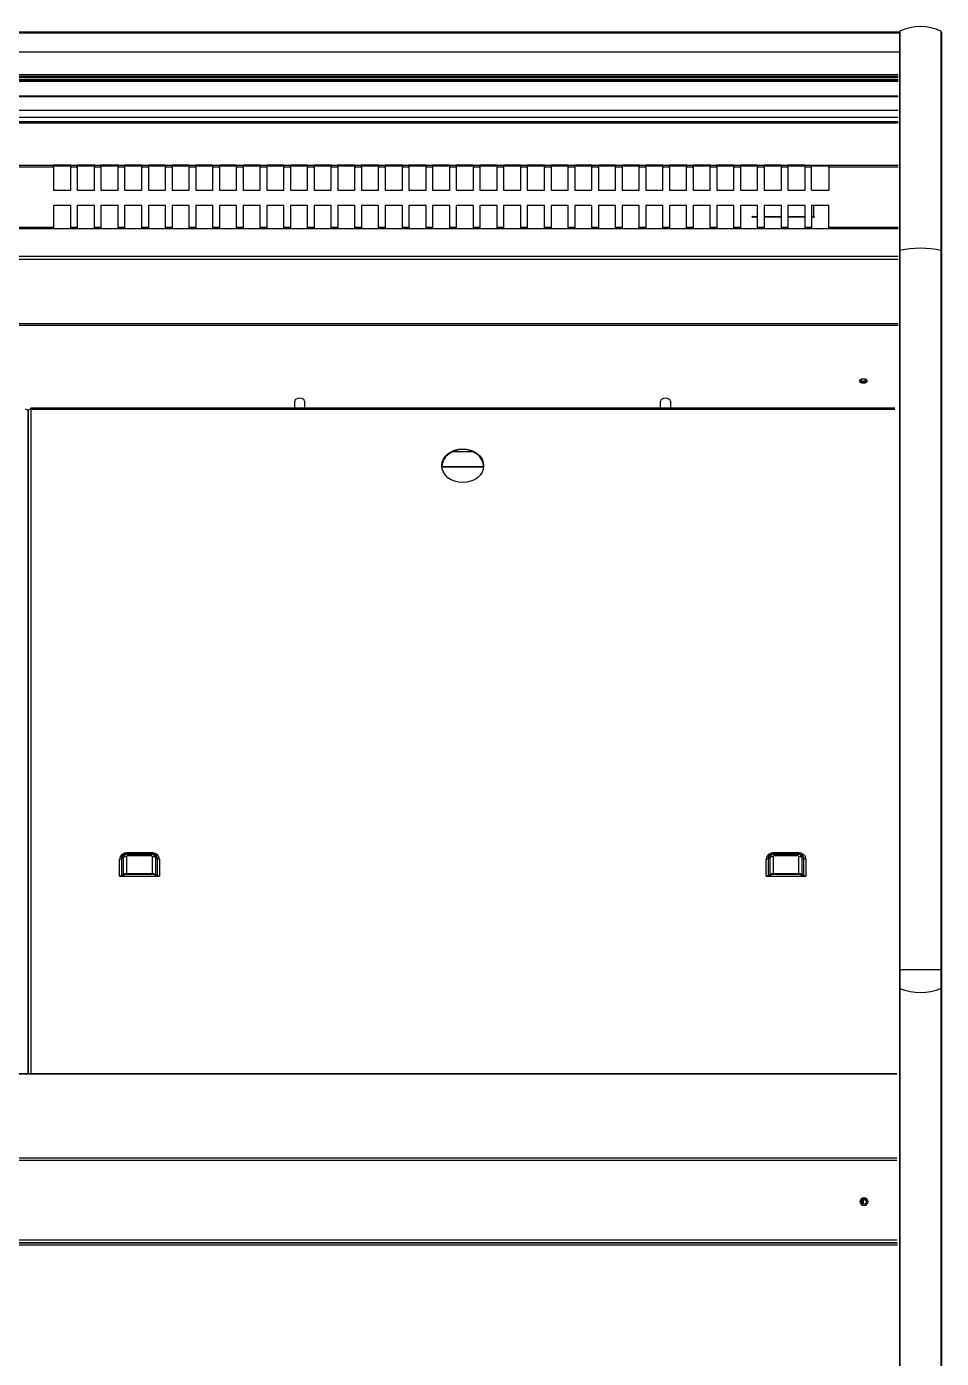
# Model space of a CAD drawing. Header units: millimetres. Extents: x 3075.9 to 3157.7, y 1648.7 to 1706.1.
# Drawn here: x 3133.838 to 3134.494, y 1691.235 to 1692.191 of the extents above; entities that cross this region are included whole.
import ezdxf

# ---------------------------------------------------------------- set-up
doc = ezdxf.new("R2010")
doc.units = ezdxf.units.MM

# ---------------------------------------------------------------- blocks, each defined once
blk = doc.blocks.new('OX-3750')
blk.add_line((0, -1466.38), (0, 0))
at = {"color": 7, "linetype": 'Continuous'}
for p, q in [((1.5, -596.06), (3748.5, -596.06)), ((1.5, -597.56), (3748.5, -597.56)), ((2, -597.63), (3748, -597.63)), ((2, -597.63), (3748, -597.63)), ((2, -599.63), (3748, -599.63)), ((31, -597.56), (31, -597.63)), ((34, -597.56), (34, -597.63)), ((26, -625.48), (26, -628.83)), ((27.24, -626.98), (26, -626.98)), ((26, -626.98), (27.24, -626.98)), ((2, -656.88), (3748, -656.88)), ((2, -658.57), (3748, -658.57)), ((2, -718.72), (3748, -718.72)), ((2, -719.03), (3748, -719.03)), ((623.5, -1195.75), (623.5, -719.03)), ((625.5, -1194.57), (625.5, -718.47)), ((625.5, -719.03), (625.5, -1194.57)), ((67.17, -873.06), (67.17, -860.85)), ((69.41, -860.85), (67.17, -860.85)), ((68.59, -861.2), (68.59, -873.4)), ((68.59, -861.2), (70.12, -862.1)), ((69.41, -860.85), (70.83, -861.68)), ((93.59, -860.85), (69.41, -860.85)), ((70.12, -874.3), (70.12, -862.1)), ((72.24, -862.03), (90.76, -862.03)), ((72.24, -862.62), (72.24, -874.82)), ((90.76, -862.62), (72.24, -862.62)), ((90.76, -874.82), (90.76, -862.62)), ((92.17, -861.68), (93.59, -860.85)), ((92.88, -862.1), (94.41, -861.2)), ((92.88, -862.1), (92.88, -874.3)), ((95.83, -860.85), (93.59, -860.85)), ((94.41, -873.4), (94.41, -861.2)), ((95.83, -860.85), (95.83, -873.06)), ((531.17, -873.06), (531.17, -860.85)), ((533.41, -860.85), (531.17, -860.85)), ((532.59, -861.2), (532.59, -873.4)), ((532.59, -861.2), (534.12, -862.1)), ((533.41, -860.85), (534.83, -861.68)), ((557.59, -860.85), (533.41, -860.85)), ((534.12, -874.3), (534.12, -862.1)), ((536.24, -862.03), (554.76, -862.03)), ((554.76, -862.62), (536.24, -862.62)), ((536.24, -862.62), (536.24, -874.82)), ((554.76, -874.82), (554.76, -862.62)), ((556.17, -861.68), (557.59, -860.85)), ((556.88, -862.1), (558.41, -861.2)), ((556.88, -862.1), (556.88, -874.3)), ((559.83, -860.85), (557.59, -860.85)), ((558.41, -873.4), (558.41, -861.2)), ((559.83, -860.85), (559.83, -873.06)), ((70.12, -874.3), (68.59, -873.4)), ((73, -875.43), (90, -875.43)), ((73, -875.43), (73, -876.63)), ((73, -876.63), (73, -876.97)), ((90, -876.63), (73, -876.63)), ((73, -876.97), (90, -876.97)), ((73, -876.97), (73, -877.77)), ((90, -877.77), (73, -877.77)), ((90, -875.43), (90, -876.63)), ((90, -876.63), (90, -876.97)), ((90, -876.97), (90, -877.77)), ((92.88, -874.3), (94.41, -873.4)), ((534.12, -874.3), (532.59, -873.4)), ((537, -875.43), (554, -875.43)), ((537, -876.63), (537, -875.43)), ((537, -876.63), (537, -876.97)), ((554, -876.63), (537, -876.63)), ((537, -876.97), (554, -876.97)), ((537, -877.77), (537, -876.97)), ((554, -877.77), (537, -877.77)), ((554, -876.63), (554, -875.43)), ((554, -876.63), (554, -876.97)), ((554, -877.77), (554, -876.97)), ((556.88, -874.3), (558.41, -873.4)), ((298.53, -1154.59), (328.47, -1154.59)), ((328.46, -1154.4), (298.54, -1154.4)), ((305.9, -1165.17), (321.1, -1165.17)), ((3.5, -1195.75), (623.5, -1195.75)), ((3.5, -1196.57), (623.5, -1196.57)), ((164.5, -1201.72), (164.5, -1196.57)), ((171.5, -1196.57), (171.5, -1201.72)), ((427, -1201.72), (427, -1196.57)), ((434, -1196.57), (434, -1201.72)), ((623.5, -1195.75), (623.5, -1196.57)), ((1, -1255.86), (3749.11, -1255.86)), ((1, -1257.07), (3749.11, -1257.07)), ((1, -1303.33), (3749.11, -1303.33)), ((1, -1305.49), (3749.11, -1305.49)), ((1, -1325.24), (50.85, -1325.24)), ((1, -1326.12), (50.85, -1326.12)), ((50.85, -1325.24), (63.15, -1325.24)), ((50.85, -1325.24), (50.85, -1326.12)), ((50.85, -1326.12), (50.85, -1342.14)), ((63.15, -1325.24), (67.85, -1325.24)), ((63.15, -1326.12), (63.15, -1325.24)), ((63.15, -1326.12), (67.85, -1326.12)), ((63.15, -1342.14), (63.15, -1326.12)), ((67.85, -1325.24), (80.15, -1325.24)), ((67.85, -1325.24), (67.85, -1326.12)), ((67.85, -1326.12), (67.85, -1342.14)), ((80.15, -1325.24), (84.85, -1325.24)), ((80.15, -1326.12), (80.15, -1325.24)), ((80.15, -1326.12), (84.85, -1326.12)), ((80.15, -1342.14), (80.15, -1326.12)), ((84.85, -1325.24), (97.15, -1325.24)), ((84.85, -1325.24), (84.85, -1326.12)), ((84.85, -1326.12), (84.85, -1342.14)), ((97.15, -1325.24), (101.85, -1325.24)), ((97.15, -1326.12), (97.15, -1325.24)), ((97.15, -1326.12), (101.85, -1326.12)), ((97.15, -1342.14), (97.15, -1326.12)), ((101.85, -1325.24), (114.15, -1325.24)), ((101.85, -1325.24), (101.85, -1326.12)), ((101.85, -1326.12), (101.85, -1342.14)), ((114.15, -1325.24), (118.85, -1325.24)), ((114.15, -1326.12), (114.15, -1325.24)), ((114.15, -1326.12), (118.85, -1326.12)), ((114.15, -1342.14), (114.15, -1326.12)), ((118.85, -1325.24), (131.15, -1325.24)), ((118.85, -1325.24), (118.85, -1326.12)), ((118.85, -1326.12), (118.85, -1342.14)), ((131.15, -1325.24), (135.85, -1325.24)), ((131.15, -1326.12), (131.15, -1325.24)), ((131.15, -1326.12), (135.85, -1326.12)), ((131.15, -1342.14), (131.15, -1326.12)), ((135.85, -1325.24), (148.15, -1325.24)), ((135.85, -1325.24), (135.85, -1326.12)), ((135.85, -1326.12), (135.85, -1342.14)), ((148.15, -1325.24), (152.85, -1325.24)), ((148.15, -1326.12), (148.15, -1325.24)), ((148.15, -1326.12), (152.85, -1326.12)), ((148.15, -1342.14), (148.15, -1326.12)), ((152.85, -1325.24), (165.15, -1325.24)), ((152.85, -1325.24), (152.85, -1326.12)), ((152.85, -1326.12), (152.85, -1342.14)), ((165.15, -1325.24), (169.85, -1325.24)), ((165.15, -1326.12), (165.15, -1325.24)), ((165.15, -1326.12), (169.85, -1326.12)), ((165.15, -1342.14), (165.15, -1326.12)), ((169.85, -1325.24), (182.15, -1325.24)), ((169.85, -1325.24), (169.85, -1326.12)), ((169.85, -1326.12), (169.85, -1342.14)), ((182.15, -1325.24), (186.85, -1325.24)), ((182.15, -1326.12), (182.15, -1325.24)), ((182.15, -1326.12), (186.85, -1326.12)), ((182.15, -1342.14), (182.15, -1326.12)), ((186.85, -1325.24), (199.15, -1325.24)), ((186.85, -1325.24), (186.85, -1326.12)), ((186.85, -1326.12), (186.85, -1342.14)), ((199.15, -1325.24), (203.85, -1325.24)), ((199.15, -1326.12), (199.15, -1325.24)), ((199.15, -1326.12), (203.85, -1326.12)), ((199.15, -1342.14), (199.15, -1326.12)), ((203.85, -1325.24), (216.15, -1325.24)), ((203.85, -1325.24), (203.85, -1326.12)), ((203.85, -1326.12), (203.85, -1342.14)), ((216.15, -1325.24), (220.85, -1325.24)), ((216.15, -1326.12), (216.15, -1325.24)), ((216.15, -1326.12), (220.85, -1326.12)), ((216.15, -1342.14), (216.15, -1326.12)), ((220.85, -1325.24), (233.15, -1325.24)), ((220.85, -1325.24), (220.85, -1326.12)), ((220.85, -1326.12), (220.85, -1342.14)), ((233.15, -1325.24), (237.85, -1325.24)), ((233.15, -1326.12), (233.15, -1325.24)), ((233.15, -1326.12), (237.85, -1326.12)), ((233.15, -1342.14), (233.15, -1326.12)), ((237.85, -1325.24), (250.15, -1325.24)), ((237.85, -1325.24), (237.85, -1326.12)), ((237.85, -1326.12), (237.85, -1342.14)), ((250.15, -1325.24), (254.85, -1325.24)), ((250.15, -1326.12), (250.15, -1325.24)), ((250.15, -1326.12), (254.85, -1326.12)), ((250.15, -1342.14), (250.15, -1326.12)), ((254.85, -1325.24), (267.15, -1325.24)), ((254.85, -1325.24), (254.85, -1326.12)), ((254.85, -1326.12), (254.85, -1342.14)), ((267.15, -1325.24), (271.85, -1325.24)), ((267.15, -1326.12), (267.15, -1325.24)), ((267.15, -1326.12), (271.85, -1326.12)), ((267.15, -1342.14), (267.15, -1326.12)), ((271.85, -1325.24), (284.15, -1325.24)), ((271.85, -1325.24), (271.85, -1326.12)), ((271.85, -1326.12), (271.85, -1342.14)), ((284.15, -1325.24), (288.85, -1325.24)), ((284.15, -1326.12), (284.15, -1325.24)), ((284.15, -1326.12), (288.85, -1326.12)), ((284.15, -1342.14), (284.15, -1326.12)), ((288.85, -1325.24), (301.15, -1325.24)), ((288.85, -1325.24), (288.85, -1326.12)), ((288.85, -1326.12), (288.85, -1342.14)), ((301.15, -1325.24), (305.85, -1325.24)), ((301.15, -1326.12), (301.15, -1325.24)), ((301.15, -1326.12), (305.85, -1326.12)), ((301.15, -1342.14), (301.15, -1326.12)), ((305.85, -1325.24), (318.15, -1325.24)), ((305.85, -1325.24), (305.85, -1326.12)), ((305.85, -1326.12), (305.85, -1342.14)), ((318.15, -1325.24), (322.85, -1325.24)), ((318.15, -1326.12), (318.15, -1325.24)), ((318.15, -1326.12), (322.85, -1326.12)), ((318.15, -1342.14), (318.15, -1326.12)), ((322.85, -1325.24), (335.15, -1325.24)), ((322.85, -1325.24), (322.85, -1326.12)), ((322.85, -1326.12), (322.85, -1342.14)), ((335.15, -1325.24), (339.85, -1325.24)), ((335.15, -1326.12), (335.15, -1325.24)), ((335.15, -1326.12), (339.85, -1326.12)), ((335.15, -1342.14), (335.15, -1326.12)), ((339.85, -1325.24), (352.15, -1325.24)), ((339.85, -1325.24), (339.85, -1326.12)), ((339.85, -1326.12), (339.85, -1342.14)), ((352.15, -1325.24), (356.85, -1325.24)), ((352.15, -1326.12), (352.15, -1325.24)), ((352.15, -1326.12), (356.85, -1326.12)), ((352.15, -1342.14), (352.15, -1326.12)), ((356.85, -1325.24), (369.15, -1325.24)), ((356.85, -1325.24), (356.85, -1326.12)), ((356.85, -1326.12), (356.85, -1342.14)), ((369.15, -1325.24), (373.85, -1325.24)), ((369.15, -1326.12), (369.15, -1325.24)), ((369.15, -1326.12), (373.85, -1326.12)), ((369.15, -1342.14), (369.15, -1326.12)), ((373.85, -1325.24), (386.15, -1325.24)), ((373.85, -1325.24), (373.85, -1326.12)), ((373.85, -1326.12), (373.85, -1342.14)), ((386.15, -1325.24), (390.85, -1325.24)), ((386.15, -1326.12), (386.15, -1325.24)), ((386.15, -1326.12), (390.85, -1326.12)), ((386.15, -1342.14), (386.15, -1326.12)), ((390.85, -1325.24), (403.15, -1325.24)), ((390.85, -1325.24), (390.85, -1326.12)), ((390.85, -1326.12), (390.85, -1342.14)), ((403.15, -1325.24), (407.85, -1325.24)), ((403.15, -1326.12), (403.15, -1325.24)), ((403.15, -1326.12), (407.85, -1326.12)), ((403.15, -1342.14), (403.15, -1326.12)), ((407.85, -1325.24), (420.15, -1325.24)), ((407.85, -1325.24), (407.85, -1326.12)), ((407.85, -1326.12), (407.85, -1342.14)), ((420.15, -1325.24), (424.85, -1325.24)), ((420.15, -1326.12), (420.15, -1325.24)), ((420.15, -1326.12), (424.85, -1326.12)), ((420.15, -1342.14), (420.15, -1326.12)), ((424.85, -1325.24), (437.15, -1325.24)), ((424.85, -1325.24), (424.85, -1326.12)), ((424.85, -1326.12), (424.85, -1342.14)), ((437.15, -1325.24), (441.85, -1325.24)), ((437.15, -1326.12), (437.15, -1325.24)), ((437.15, -1326.12), (441.85, -1326.12)), ((437.15, -1342.14), (437.15, -1326.12)), ((441.85, -1325.24), (454.15, -1325.24)), ((441.85, -1325.24), (441.85, -1326.12)), ((441.85, -1326.12), (441.85, -1342.14)), ((454.15, -1325.24), (458.85, -1325.24)), ((454.15, -1326.12), (454.15, -1325.24)), ((454.15, -1326.12), (458.85, -1326.12)), ((454.15, -1342.14), (454.15, -1326.12)), ((458.85, -1325.24), (471.15, -1325.24)), ((458.85, -1325.24), (458.85, -1326.12)), ((458.85, -1326.12), (458.85, -1342.14)), ((471.15, -1325.24), (475.85, -1325.24)), ((471.15, -1326.12), (471.15, -1325.24)), ((471.15, -1326.12), (475.85, -1326.12)), ((471.15, -1342.14), (471.15, -1326.12)), ((475.85, -1325.24), (488.15, -1325.24)), ((475.85, -1325.24), (475.85, -1326.12)), ((475.85, -1326.12), (475.85, -1342.14)), ((488.15, -1325.24), (492.85, -1325.24)), ((488.15, -1326.12), (488.15, -1325.24)), ((488.15, -1326.12), (492.85, -1326.12)), ((488.15, -1342.14), (488.15, -1326.12)), ((492.85, -1325.24), (505.15, -1325.24)), ((492.85, -1325.24), (492.85, -1326.12)), ((492.85, -1326.12), (492.85, -1342.14)), ((505.15, -1325.24), (509.85, -1325.24)), ((505.15, -1326.12), (505.15, -1325.24)), ((505.15, -1326.12), (509.85, -1326.12)), ((505.15, -1342.14), (505.15, -1326.12)), ((509.85, -1325.24), (522.15, -1325.24)), ((509.85, -1325.24), (509.85, -1326.12)), ((509.85, -1326.12), (509.85, -1342.14)), ((522.15, -1325.24), (526.85, -1325.24)), ((522.15, -1326.12), (522.15, -1325.24)), ((522.15, -1326.12), (526.85, -1326.12)), ((522.15, -1342.14), (522.15, -1326.12)), ((526.85, -1325.24), (539.15, -1325.24)), ((526.85, -1325.24), (526.85, -1326.12)), ((526.85, -1326.12), (526.85, -1342.14)), ((539.15, -1325.24), (543.85, -1325.24)), ((539.15, -1326.12), (539.15, -1325.24)), ((539.15, -1326.12), (543.85, -1326.12)), ((539.15, -1342.14), (539.15, -1326.12)), ((543.85, -1325.24), (556.15, -1325.24)), ((543.85, -1325.24), (543.85, -1326.12)), ((543.85, -1326.12), (543.85, -1342.14)), ((556.15, -1325.24), (560.85, -1325.24)), ((556.15, -1326.12), (556.15, -1325.24)), ((556.15, -1326.12), (560.85, -1326.12)), ((556.15, -1342.14), (556.15, -1326.12)), ((560.85, -1325.24), (573.15, -1325.24)), ((560.85, -1325.24), (560.85, -1326.12)), ((560.85, -1326.12), (560.85, -1342.14)), ((573.15, -1325.24), (577.85, -1325.24)), ((573.15, -1326.12), (573.15, -1325.24)), ((573.15, -1326.12), (577.85, -1326.12)), ((573.15, -1342.14), (573.15, -1326.12)), ((577.85, -1325.24), (590.15, -1325.24)), ((577.85, -1325.24), (577.85, -1326.12)), ((577.85, -1326.12), (577.85, -1342.14)), ((590.15, -1325.24), (594.85, -1325.24)), ((590.15, -1326.12), (590.15, -1325.24)), ((590.15, -1326.12), (594.85, -1326.12)), ((590.15, -1342.14), (590.15, -1326.12)), ((594.85, -1325.24), (607.15, -1325.24)), ((594.85, -1325.24), (594.85, -1326.12)), ((594.85, -1326.12), (594.85, -1342.14)), ((607.15, -1325.24), (664.85, -1325.24)), ((607.15, -1326.12), (607.15, -1325.24)), ((607.15, -1326.12), (664.85, -1326.12)), ((607.15, -1342.14), (607.15, -1326.12)), ((61, -1334.08), (61.5, -1334.08)), ((61.5, -1333.58), (63.15, -1333.58)), ((61.5, -1333.58), (61.5, -1334.08)), ((63.15, -1334.08), (61.5, -1334.08)), ((61.5, -1334.08), (61.5, -1342.14)), ((67.85, -1333.58), (80.15, -1333.58)), ((80.15, -1334.08), (67.85, -1334.08)), ((84.85, -1333.58), (97.15, -1333.58)), ((97.15, -1334.08), (84.85, -1334.08)), ((101.85, -1333.58), (105.5, -1333.58)), ((105.5, -1334.08), (101.85, -1334.08)), ((105.5, -1334.08), (105.5, -1333.58)), ((105.5, -1334.08), (106, -1334.08)), ((50.85, -1342.14), (63.15, -1342.14)), ((50.85, -1342.14), (63.15, -1342.14)), ((50.85, -1342.14), (50.85, -1342.14)), ((63.15, -1342.14), (63.15, -1342.14)), ((67.85, -1342.14), (80.15, -1342.14)), ((67.85, -1342.14), (80.15, -1342.14)), ((67.85, -1342.14), (67.85, -1342.14)), ((80.15, -1342.14), (80.15, -1342.14)), ((84.85, -1342.14), (97.15, -1342.14)), ((84.85, -1342.14), (97.15, -1342.14)), ((84.85, -1342.14), (84.85, -1342.14)), ((97.15, -1342.14), (97.15, -1342.14)), ((101.85, -1342.14), (114.15, -1342.14)), ((101.85, -1342.14), (114.15, -1342.14)), ((101.85, -1342.14), (101.85, -1342.14)), ((114.15, -1342.14), (114.15, -1342.14)), ((118.85, -1342.14), (131.15, -1342.14)), ((118.85, -1342.14), (131.15, -1342.14)), ((118.85, -1342.14), (118.85, -1342.14)), ((131.15, -1342.14), (131.15, -1342.14)), ((135.85, -1342.14), (148.15, -1342.14)), ((135.85, -1342.14), (148.15, -1342.14)), ((135.85, -1342.14), (135.85, -1342.14)), ((148.15, -1342.14), (148.15, -1342.14)), ((152.85, -1342.14), (165.15, -1342.14)), ((152.85, -1342.14), (165.15, -1342.14)), ((152.85, -1342.14), (152.85, -1342.14)), ((165.15, -1342.14), (165.15, -1342.14)), ((169.85, -1342.14), (182.15, -1342.14)), ((169.85, -1342.14), (182.15, -1342.14)), ((169.85, -1342.14), (169.85, -1342.14)), ((182.15, -1342.14), (182.15, -1342.14)), ((186.85, -1342.14), (199.15, -1342.14)), ((186.85, -1342.14), (199.15, -1342.14)), ((186.85, -1342.14), (186.85, -1342.14)), ((199.15, -1342.14), (199.15, -1342.14)), ((203.85, -1342.14), (216.15, -1342.14)), ((203.85, -1342.14), (216.15, -1342.14)), ((203.85, -1342.14), (203.85, -1342.14)), ((216.15, -1342.14), (216.15, -1342.14)), ((220.85, -1342.14), (233.15, -1342.14)), ((220.85, -1342.14), (233.15, -1342.14)), ((220.85, -1342.14), (220.85, -1342.14)), ((233.15, -1342.14), (233.15, -1342.14)), ((237.85, -1342.14), (250.15, -1342.14)), ((237.85, -1342.14), (250.15, -1342.14)), ((237.85, -1342.14), (237.85, -1342.14)), ((250.15, -1342.14), (250.15, -1342.14)), ((254.85, -1342.14), (267.15, -1342.14)), ((254.85, -1342.14), (267.15, -1342.14)), ((254.85, -1342.14), (254.85, -1342.14)), ((267.15, -1342.14), (267.15, -1342.14)), ((271.85, -1342.14), (284.15, -1342.14)), ((271.85, -1342.14), (284.15, -1342.14)), ((271.85, -1342.14), (271.85, -1342.14)), ((284.15, -1342.14), (284.15, -1342.14)), ((288.85, -1342.14), (301.15, -1342.14)), ((288.85, -1342.14), (301.15, -1342.14)), ((288.85, -1342.14), (288.85, -1342.14)), ((301.15, -1342.14), (301.15, -1342.14)), ((305.85, -1342.14), (318.15, -1342.14)), ((305.85, -1342.14), (318.15, -1342.14)), ((305.85, -1342.14), (305.85, -1342.14)), ((318.15, -1342.14), (318.15, -1342.14)), ((322.85, -1342.14), (335.15, -1342.14)), ((322.85, -1342.14), (335.15, -1342.14)), ((322.85, -1342.14), (322.85, -1342.14)), ((335.15, -1342.14), (335.15, -1342.14)), ((339.85, -1342.14), (352.15, -1342.14)), ((339.85, -1342.14), (352.15, -1342.14)), ((339.85, -1342.14), (339.85, -1342.14)), ((352.15, -1342.14), (352.15, -1342.14)), ((356.85, -1342.14), (369.15, -1342.14)), ((356.85, -1342.14), (369.15, -1342.14)), ((356.85, -1342.14), (356.85, -1342.14)), ((369.15, -1342.14), (369.15, -1342.14)), ((373.85, -1342.14), (386.15, -1342.14)), ((373.85, -1342.14), (386.15, -1342.14)), ((373.85, -1342.14), (373.85, -1342.14)), ((386.15, -1342.14), (386.15, -1342.14)), ((390.85, -1342.14), (403.15, -1342.14)), ((390.85, -1342.14), (403.15, -1342.14)), ((390.85, -1342.14), (390.85, -1342.14)), ((403.15, -1342.14), (403.15, -1342.14)), ((407.85, -1342.14), (420.15, -1342.14)), ((407.85, -1342.14), (420.15, -1342.14)), ((407.85, -1342.14), (407.85, -1342.14)), ((420.15, -1342.14), (420.15, -1342.14)), ((424.85, -1342.14), (437.15, -1342.14)), ((424.85, -1342.14), (437.15, -1342.14)), ((424.85, -1342.14), (424.85, -1342.14)), ((437.15, -1342.14), (437.15, -1342.14)), ((441.85, -1342.14), (454.15, -1342.14)), ((441.85, -1342.14), (454.15, -1342.14)), ((441.85, -1342.14), (441.85, -1342.14)), ((454.15, -1342.14), (454.15, -1342.14)), ((458.85, -1342.14), (471.15, -1342.14)), ((458.85, -1342.14), (471.15, -1342.14)), ((458.85, -1342.14), (458.85, -1342.14)), ((471.15, -1342.14), (471.15, -1342.14)), ((475.85, -1342.14), (488.15, -1342.14)), ((475.85, -1342.14), (488.15, -1342.14)), ((475.85, -1342.14), (475.85, -1342.14)), ((488.15, -1342.14), (488.15, -1342.14)), ((492.85, -1342.14), (505.15, -1342.14)), ((492.85, -1342.14), (505.15, -1342.14)), ((492.85, -1342.14), (492.85, -1342.14)), ((505.15, -1342.14), (505.15, -1342.14)), ((509.85, -1342.14), (522.15, -1342.14)), ((509.85, -1342.14), (522.15, -1342.14)), ((509.85, -1342.14), (509.85, -1342.14)), ((522.15, -1342.14), (522.15, -1342.14)), ((526.85, -1342.14), (539.15, -1342.14)), ((526.85, -1342.14), (539.15, -1342.14)), ((526.85, -1342.14), (526.85, -1342.14)), ((539.15, -1342.14), (539.15, -1342.14)), ((543.85, -1342.14), (556.15, -1342.14)), ((543.85, -1342.14), (556.15, -1342.14)), ((543.85, -1342.14), (543.85, -1342.14)), ((556.15, -1342.14), (556.15, -1342.14)), ((560.85, -1342.14), (573.15, -1342.14)), ((560.85, -1342.14), (573.15, -1342.14)), ((560.85, -1342.14), (560.85, -1342.14)), ((573.15, -1342.14), (573.15, -1342.14)), ((577.85, -1342.14), (590.15, -1342.14)), ((577.85, -1342.14), (590.15, -1342.14)), ((577.85, -1342.14), (577.85, -1342.14)), ((590.15, -1342.14), (590.15, -1342.14)), ((594.85, -1342.14), (607.15, -1342.14)), ((594.85, -1342.14), (607.15, -1342.14)), ((594.85, -1342.14), (594.85, -1342.14)), ((607.15, -1342.14), (607.15, -1342.14)), ((63.15, -1353), (50.85, -1353)), ((50.85, -1369.61), (50.85, -1353)), ((63.15, -1353), (63.15, -1369.61)), ((67.85, -1353), (67.85, -1369.61)), ((80.15, -1353), (67.85, -1353)), ((80.15, -1369.61), (80.15, -1353)), ((84.85, -1353), (84.85, -1369.61)), ((97.15, -1353), (84.85, -1353)), ((97.15, -1369.61), (97.15, -1353)), ((101.85, -1353), (101.85, -1369.61)), ((114.15, -1353), (101.85, -1353)), ((114.15, -1369.61), (114.15, -1353)), ((118.85, -1353), (118.85, -1369.61)), ((131.15, -1353), (118.85, -1353)), ((131.15, -1369.61), (131.15, -1353)), ((135.85, -1353), (135.85, -1369.61)), ((148.15, -1353), (135.85, -1353)), ((148.15, -1369.61), (148.15, -1353)), ((152.85, -1353), (152.85, -1369.61)), ((165.15, -1353), (152.85, -1353)), ((165.15, -1369.61), (165.15, -1353)), ((169.85, -1353), (169.85, -1369.61)), ((182.15, -1353), (169.85, -1353)), ((182.15, -1369.61), (182.15, -1353)), ((186.85, -1353), (186.85, -1369.61)), ((199.15, -1353), (186.85, -1353)), ((199.15, -1369.61), (199.15, -1353)), ((203.85, -1353), (203.85, -1369.61)), ((216.15, -1353), (203.85, -1353)), ((216.15, -1369.61), (216.15, -1353)), ((220.85, -1353), (220.85, -1369.61)), ((233.15, -1353), (220.85, -1353)), ((233.15, -1369.61), (233.15, -1353)), ((237.85, -1353), (237.85, -1369.61)), ((250.15, -1353), (237.85, -1353)), ((250.15, -1369.61), (250.15, -1353)), ((254.85, -1353), (254.85, -1369.61)), ((267.15, -1353), (254.85, -1353)), ((267.15, -1369.61), (267.15, -1353)), ((271.85, -1353), (271.85, -1369.61)), ((284.15, -1353), (271.85, -1353)), ((284.15, -1369.61), (284.15, -1353)), ((288.85, -1353), (288.85, -1369.61)), ((301.15, -1353), (288.85, -1353)), ((301.15, -1369.61), (301.15, -1353)), ((305.85, -1353), (305.85, -1369.61)), ((318.15, -1353), (305.85, -1353)), ((318.15, -1369.61), (318.15, -1353)), ((322.85, -1353), (322.85, -1369.61)), ((335.15, -1353), (322.85, -1353)), ((335.15, -1369.61), (335.15, -1353)), ((339.85, -1353), (339.85, -1369.61)), ((352.15, -1353), (339.85, -1353)), ((352.15, -1369.61), (352.15, -1353)), ((356.85, -1353), (356.85, -1369.61)), ((369.15, -1353), (356.85, -1353)), ((369.15, -1369.61), (369.15, -1353)), ((373.85, -1353), (373.85, -1369.61)), ((386.15, -1353), (373.85, -1353)), ((386.15, -1369.61), (386.15, -1353)), ((390.85, -1353), (390.85, -1369.61)), ((403.15, -1353), (390.85, -1353)), ((403.15, -1369.61), (403.15, -1353)), ((407.85, -1353), (407.85, -1369.61)), ((420.15, -1353), (407.85, -1353)), ((420.15, -1369.61), (420.15, -1353)), ((424.85, -1353), (424.85, -1369.61)), ((437.15, -1353), (424.85, -1353)), ((437.15, -1369.61), (437.15, -1353)), ((441.85, -1353), (441.85, -1369.61)), ((454.15, -1353), (441.85, -1353)), ((454.15, -1369.61), (454.15, -1353)), ((458.85, -1353), (458.85, -1369.61)), ((471.15, -1353), (458.85, -1353)), ((471.15, -1369.61), (471.15, -1353)), ((475.85, -1353), (475.85, -1369.61)), ((488.15, -1353), (475.85, -1353)), ((488.15, -1369.61), (488.15, -1353)), ((492.85, -1353), (492.85, -1369.61)), ((505.15, -1353), (492.85, -1353)), ((505.15, -1369.61), (505.15, -1353)), ((509.85, -1353), (509.85, -1369.61)), ((522.15, -1353), (509.85, -1353)), ((522.15, -1369.61), (522.15, -1353)), ((526.85, -1353), (526.85, -1369.61)), ((539.15, -1353), (526.85, -1353)), ((539.15, -1369.61), (539.15, -1353)), ((543.85, -1353), (543.85, -1369.61)), ((556.15, -1353), (543.85, -1353)), ((556.15, -1369.61), (556.15, -1353)), ((560.85, -1353), (560.85, -1369.61)), ((573.15, -1353), (560.85, -1353)), ((573.15, -1369.61), (573.15, -1353)), ((577.85, -1353), (577.85, -1369.61)), ((590.15, -1353), (577.85, -1353)), ((590.15, -1369.61), (590.15, -1353)), ((594.85, -1353), (594.85, -1369.61)), ((607.15, -1353), (594.85, -1353)), ((607.15, -1369.61), (607.15, -1353)), ((1, -1369.61), (50.85, -1369.61)), ((1, -1370.78), (50.85, -1370.78)), ((50.85, -1369.61), (50.85, -1370.78)), ((50.85, -1370.19), (63.15, -1370.19)), ((50.85, -1370.2), (63.15, -1370.2)), ((50.85, -1370.78), (63.15, -1370.78)), ((63.15, -1369.61), (63.15, -1370.78)), ((63.15, -1369.61), (67.85, -1369.61)), ((63.15, -1370.78), (67.85, -1370.78)), ((67.85, -1370.78), (67.85, -1369.61)), ((67.85, -1370.19), (80.15, -1370.19)), ((67.85, -1370.44), (80.15, -1370.44)), ((67.85, -1370.78), (67.85, -1371.03)), ((67.85, -1371.03), (80.15, -1371.03)), ((80.15, -1369.61), (80.15, -1370.78)), ((80.15, -1369.61), (84.85, -1369.61)), ((80.15, -1370.78), (84.85, -1370.78)), ((80.15, -1371.03), (80.15, -1370.78)), ((80.15, -1371.03), (80.15, -1371.03)), ((84.85, -1370.78), (84.85, -1369.61)), ((84.85, -1370.19), (97.15, -1370.19)), ((84.85, -1370.44), (97.15, -1370.44)), ((84.85, -1370.78), (84.85, -1371.03)), ((84.85, -1371.03), (97.15, -1371.03)), ((84.85, -1371.03), (84.85, -1371.03)), ((97.15, -1369.61), (97.15, -1370.78)), ((97.15, -1369.61), (101.85, -1369.61)), ((97.15, -1370.78), (101.85, -1370.78)), ((97.15, -1371.03), (97.15, -1370.78)), ((101.85, -1370.78), (101.85, -1369.61)), ((101.85, -1370.19), (114.15, -1370.19)), ((101.85, -1370.44), (114.15, -1370.44)), ((101.85, -1370.78), (101.85, -1371.03)), ((101.85, -1371.03), (114.15, -1371.03)), ((114.15, -1369.61), (114.15, -1370.78)), ((114.15, -1369.61), (118.85, -1369.61)), ((114.15, -1370.78), (118.85, -1370.78)), ((114.15, -1371.03), (114.15, -1370.78)), ((118.85, -1370.78), (118.85, -1369.61)), ((118.85, -1370.19), (131.15, -1370.19)), ((118.85, -1370.44), (131.15, -1370.44)), ((118.85, -1370.78), (118.85, -1371.03)), ((118.85, -1371.03), (131.15, -1371.03)), ((131.15, -1369.61), (131.15, -1370.78)), ((131.15, -1369.61), (135.85, -1369.61)), ((131.15, -1370.78), (135.85, -1370.78)), ((131.15, -1371.03), (131.15, -1370.78)), ((135.85, -1370.78), (135.85, -1369.61)), ((135.85, -1370.19), (148.15, -1370.19)), ((135.85, -1370.44), (148.15, -1370.44)), ((135.85, -1370.78), (135.85, -1371.03)), ((135.85, -1371.03), (148.15, -1371.03)), ((148.15, -1369.61), (148.15, -1370.78)), ((148.15, -1369.61), (152.85, -1369.61)), ((148.15, -1370.78), (152.85, -1370.78)), ((148.15, -1371.03), (148.15, -1370.78)), ((152.85, -1370.78), (152.85, -1369.61)), ((152.85, -1370.19), (165.15, -1370.19)), ((152.85, -1370.44), (165.15, -1370.44)), ((152.85, -1370.78), (152.85, -1371.03)), ((152.85, -1371.03), (165.15, -1371.03)), ((165.15, -1369.61), (165.15, -1370.78)), ((165.15, -1369.61), (169.85, -1369.61)), ((165.15, -1370.78), (169.85, -1370.78)), ((165.15, -1371.03), (165.15, -1370.78)), ((169.85, -1370.78), (169.85, -1369.61)), ((169.85, -1370.19), (182.15, -1370.19)), ((169.85, -1370.44), (182.15, -1370.44)), ((169.85, -1370.78), (169.85, -1371.03)), ((169.85, -1371.03), (182.15, -1371.03)), ((182.15, -1369.61), (182.15, -1370.78)), ((182.15, -1369.61), (186.85, -1369.61)), ((182.15, -1370.78), (186.85, -1370.78)), ((182.15, -1371.03), (182.15, -1370.78)), ((186.85, -1370.78), (186.85, -1369.61)), ((186.85, -1370.19), (199.15, -1370.19)), ((186.85, -1370.44), (199.15, -1370.44)), ((186.85, -1370.78), (186.85, -1371.03)), ((186.85, -1371.03), (199.15, -1371.03)), ((199.15, -1369.61), (199.15, -1370.78)), ((199.15, -1369.61), (203.85, -1369.61)), ((199.15, -1370.78), (203.85, -1370.78)), ((199.15, -1371.03), (199.15, -1370.78)), ((203.85, -1370.78), (203.85, -1369.61)), ((203.85, -1370.19), (216.15, -1370.19)), ((203.85, -1370.44), (216.15, -1370.44)), ((203.85, -1370.78), (203.85, -1371.03)), ((203.85, -1371.03), (216.15, -1371.03)), ((216.15, -1369.61), (216.15, -1370.78)), ((216.15, -1369.61), (220.85, -1369.61)), ((216.15, -1370.78), (220.85, -1370.78)), ((216.15, -1371.03), (216.15, -1370.78)), ((220.85, -1370.78), (220.85, -1369.61)), ((220.85, -1370.19), (233.15, -1370.19)), ((220.85, -1370.44), (233.15, -1370.44)), ((220.85, -1370.78), (220.85, -1371.03)), ((220.85, -1371.03), (233.15, -1371.03)), ((233.15, -1369.61), (233.15, -1370.78)), ((233.15, -1369.61), (237.85, -1369.61)), ((233.15, -1370.78), (237.85, -1370.78)), ((233.15, -1371.03), (233.15, -1370.78)), ((237.85, -1370.78), (237.85, -1369.61)), ((237.85, -1370.19), (250.15, -1370.19)), ((237.85, -1370.44), (250.15, -1370.44)), ((237.85, -1370.78), (237.85, -1371.03)), ((237.85, -1371.03), (250.15, -1371.03)), ((250.15, -1369.61), (250.15, -1370.78)), ((250.15, -1369.61), (254.85, -1369.61)), ((250.15, -1370.78), (254.85, -1370.78)), ((250.15, -1371.03), (250.15, -1370.78)), ((254.85, -1370.78), (254.85, -1369.61)), ((254.85, -1370.19), (267.15, -1370.19)), ((254.85, -1370.44), (267.15, -1370.44)), ((254.85, -1370.78), (254.85, -1371.03)), ((254.85, -1371.03), (267.15, -1371.03)), ((267.15, -1369.61), (267.15, -1370.78)), ((267.15, -1369.61), (271.85, -1369.61)), ((267.15, -1370.78), (271.85, -1370.78)), ((267.15, -1371.03), (267.15, -1370.78)), ((271.85, -1370.78), (271.85, -1369.61)), ((271.85, -1370.19), (284.15, -1370.19)), ((271.85, -1370.44), (284.15, -1370.44)), ((271.85, -1370.78), (271.85, -1371.03)), ((271.85, -1371.03), (284.15, -1371.03)), ((284.15, -1369.61), (284.15, -1370.78)), ((284.15, -1369.61), (288.85, -1369.61)), ((284.15, -1370.78), (288.85, -1370.78)), ((284.15, -1371.03), (284.15, -1370.78)), ((288.85, -1370.78), (288.85, -1369.61)), ((288.85, -1370.19), (301.15, -1370.19)), ((288.85, -1370.44), (301.15, -1370.44)), ((288.85, -1370.78), (288.85, -1371.03)), ((288.85, -1371.03), (301.15, -1371.03)), ((301.15, -1369.61), (301.15, -1370.78)), ((301.15, -1369.61), (305.85, -1369.61)), ((301.15, -1370.78), (305.85, -1370.78)), ((301.15, -1371.03), (301.15, -1370.78)), ((305.85, -1370.78), (305.85, -1369.61)), ((305.85, -1370.19), (318.15, -1370.19)), ((305.85, -1370.44), (318.15, -1370.44)), ((305.85, -1370.78), (305.85, -1371.03)), ((305.85, -1371.03), (318.15, -1371.03)), ((318.15, -1369.61), (318.15, -1370.78)), ((318.15, -1369.61), (322.85, -1369.61)), ((318.15, -1370.78), (322.85, -1370.78)), ((318.15, -1371.03), (318.15, -1370.78)), ((322.85, -1370.78), (322.85, -1369.61)), ((322.85, -1370.19), (335.15, -1370.19)), ((322.85, -1370.44), (335.15, -1370.44)), ((322.85, -1370.78), (322.85, -1371.03)), ((322.85, -1371.03), (335.15, -1371.03)), ((335.15, -1369.61), (335.15, -1370.78)), ((335.15, -1369.61), (339.85, -1369.61)), ((335.15, -1370.78), (339.85, -1370.78)), ((335.15, -1371.03), (335.15, -1370.78)), ((339.85, -1370.78), (339.85, -1369.61)), ((339.85, -1370.19), (352.15, -1370.19)), ((339.85, -1370.44), (352.15, -1370.44)), ((339.85, -1370.78), (339.85, -1371.03)), ((339.85, -1371.03), (352.15, -1371.03)), ((352.15, -1369.61), (352.15, -1370.78)), ((352.15, -1369.61), (356.85, -1369.61)), ((352.15, -1370.78), (356.85, -1370.78)), ((352.15, -1371.03), (352.15, -1370.78)), ((356.85, -1370.78), (356.85, -1369.61)), ((356.85, -1370.19), (369.15, -1370.19)), ((356.85, -1370.44), (369.15, -1370.44)), ((356.85, -1370.78), (356.85, -1371.03)), ((356.85, -1371.03), (369.15, -1371.03)), ((369.15, -1369.61), (369.15, -1370.78)), ((369.15, -1369.61), (373.85, -1369.61)), ((369.15, -1370.78), (373.85, -1370.78)), ((369.15, -1371.03), (369.15, -1370.78)), ((373.85, -1370.78), (373.85, -1369.61)), ((373.85, -1370.19), (386.15, -1370.19)), ((373.85, -1370.44), (386.15, -1370.44)), ((373.85, -1370.78), (373.85, -1371.03)), ((373.85, -1371.03), (386.15, -1371.03)), ((386.15, -1369.61), (386.15, -1370.78)), ((386.15, -1369.61), (390.85, -1369.61)), ((386.15, -1370.78), (390.85, -1370.78)), ((386.15, -1371.03), (386.15, -1370.78)), ((390.85, -1370.78), (390.85, -1369.61)), ((390.85, -1370.19), (403.15, -1370.19)), ((390.85, -1370.44), (403.15, -1370.44)), ((390.85, -1370.78), (390.85, -1371.03)), ((390.85, -1371.03), (403.15, -1371.03)), ((403.15, -1369.61), (403.15, -1370.78)), ((403.15, -1369.61), (407.85, -1369.61)), ((403.15, -1370.78), (407.85, -1370.78)), ((403.15, -1371.03), (403.15, -1370.78)), ((407.85, -1370.78), (407.85, -1369.61)), ((407.85, -1370.19), (420.15, -1370.19)), ((407.85, -1370.44), (420.15, -1370.44)), ((407.85, -1370.78), (407.85, -1371.03)), ((407.85, -1371.03), (420.15, -1371.03)), ((420.15, -1369.61), (420.15, -1370.78)), ((420.15, -1369.61), (424.85, -1369.61)), ((420.15, -1370.78), (424.85, -1370.78)), ((420.15, -1371.03), (420.15, -1370.78)), ((424.85, -1370.78), (424.85, -1369.61)), ((424.85, -1370.19), (437.15, -1370.19)), ((424.85, -1370.44), (437.15, -1370.44)), ((424.85, -1370.78), (424.85, -1371.03)), ((424.85, -1371.03), (437.15, -1371.03)), ((437.15, -1369.61), (437.15, -1370.78)), ((437.15, -1369.61), (441.85, -1369.61)), ((437.15, -1370.78), (441.85, -1370.78)), ((437.15, -1371.03), (437.15, -1370.78)), ((441.85, -1370.78), (441.85, -1369.61)), ((441.85, -1370.19), (454.15, -1370.19)), ((441.85, -1370.44), (454.15, -1370.44)), ((441.85, -1370.78), (441.85, -1371.03)), ((441.85, -1371.03), (454.15, -1371.03)), ((454.15, -1369.61), (454.15, -1370.78)), ((454.15, -1369.61), (458.85, -1369.61)), ((454.15, -1370.78), (458.85, -1370.78)), ((454.15, -1371.03), (454.15, -1370.78)), ((458.85, -1370.78), (458.85, -1369.61)), ((458.85, -1370.19), (471.15, -1370.19)), ((458.85, -1370.44), (471.15, -1370.44)), ((458.85, -1370.78), (458.85, -1371.03)), ((458.85, -1371.03), (471.15, -1371.03)), ((471.15, -1369.61), (471.15, -1370.78)), ((471.15, -1369.61), (475.85, -1369.61)), ((471.15, -1370.78), (475.85, -1370.78)), ((471.15, -1371.03), (471.15, -1370.78)), ((475.85, -1370.78), (475.85, -1369.61)), ((475.85, -1370.19), (488.15, -1370.19)), ((475.85, -1370.44), (488.15, -1370.44)), ((475.85, -1370.78), (475.85, -1371.03)), ((475.85, -1371.03), (488.15, -1371.03)), ((488.15, -1369.61), (488.15, -1370.78)), ((488.15, -1369.61), (492.85, -1369.61)), ((488.15, -1370.78), (492.85, -1370.78)), ((488.15, -1371.03), (488.15, -1370.78)), ((492.85, -1370.78), (492.85, -1369.61)), ((492.85, -1370.19), (505.15, -1370.19)), ((492.85, -1370.44), (505.15, -1370.44)), ((492.85, -1370.78), (492.85, -1371.03)), ((492.85, -1371.03), (505.15, -1371.03)), ((505.15, -1369.61), (505.15, -1370.78)), ((505.15, -1369.61), (509.85, -1369.61)), ((505.15, -1370.78), (509.85, -1370.78)), ((505.15, -1371.03), (505.15, -1370.78)), ((509.85, -1370.78), (509.85, -1369.61)), ((509.85, -1370.19), (522.15, -1370.19)), ((509.85, -1370.44), (522.15, -1370.44)), ((509.85, -1370.78), (509.85, -1371.03)), ((509.85, -1371.03), (522.15, -1371.03)), ((522.15, -1369.61), (522.15, -1370.78)), ((522.15, -1369.61), (526.85, -1369.61)), ((522.15, -1370.78), (526.85, -1370.78)), ((522.15, -1371.03), (522.15, -1370.78)), ((526.85, -1370.78), (526.85, -1369.61)), ((526.85, -1370.19), (539.15, -1370.19)), ((526.85, -1370.44), (539.15, -1370.44)), ((526.85, -1370.78), (526.85, -1371.03)), ((526.85, -1371.03), (539.15, -1371.03)), ((539.15, -1369.61), (539.15, -1370.78)), ((539.15, -1369.61), (543.85, -1369.61)), ((539.15, -1370.78), (543.85, -1370.78)), ((539.15, -1371.03), (539.15, -1370.78)), ((543.85, -1370.78), (543.85, -1369.61)), ((543.85, -1370.19), (556.15, -1370.19)), ((543.85, -1370.44), (556.15, -1370.44)), ((543.85, -1370.78), (543.85, -1371.03)), ((543.85, -1371.03), (556.15, -1371.03)), ((556.15, -1369.61), (556.15, -1370.78)), ((556.15, -1369.61), (560.85, -1369.61)), ((556.15, -1370.78), (560.85, -1370.78)), ((556.15, -1371.03), (556.15, -1370.78)), ((560.85, -1370.78), (560.85, -1369.61)), ((560.85, -1370.19), (573.15, -1370.19)), ((560.85, -1370.44), (573.15, -1370.44)), ((560.85, -1370.78), (560.85, -1371.03)), ((560.85, -1371.03), (573.15, -1371.03)), ((573.15, -1369.61), (573.15, -1370.78)), ((573.15, -1369.61), (577.85, -1369.61)), ((573.15, -1370.78), (577.85, -1370.78)), ((573.15, -1371.03), (573.15, -1370.78)), ((577.85, -1370.78), (577.85, -1369.61)), ((577.85, -1370.19), (590.15, -1370.19)), ((577.85, -1370.44), (590.15, -1370.44)), ((577.85, -1370.78), (577.85, -1371.03)), ((577.85, -1371.03), (590.15, -1371.03)), ((590.15, -1369.61), (590.15, -1370.78)), ((590.15, -1369.61), (594.85, -1369.61)), ((590.15, -1370.78), (594.85, -1370.78)), ((590.15, -1371.03), (590.15, -1370.78)), ((594.85, -1370.78), (594.85, -1369.61)), ((594.85, -1370.19), (607.15, -1370.19)), ((594.85, -1370.44), (607.15, -1370.44)), ((594.85, -1370.78), (594.85, -1371.03)), ((594.85, -1371.03), (607.15, -1371.03)), ((607.15, -1369.61), (607.15, -1370.78)), ((607.15, -1369.61), (664.85, -1369.61)), ((607.15, -1370.78), (664.85, -1370.78)), ((607.15, -1371.03), (607.15, -1370.78)), ((1, -1401.16), (3749.11, -1401.16)), ((1, -1401.99), (3749.11, -1401.99)), ((3749.11, -1405.51), (1, -1405.51)), ((3749.11, -1410.44), (1, -1410.44)), ((1, -1420.03), (3749.11, -1420.03)), ((1, -1420.37), (3749.11, -1420.37)), ((3749.11, -1431.29), (1, -1431.29)), ((1, -1431.77), (3749.11, -1431.77)), ((3749.11, -1432.71), (1, -1432.71)), ((1, -1433.94), (3749.11, -1433.94)), ((3749.11, -1434.58), (1, -1434.58)), ((1, -1435.52), (3749.11, -1435.52)), ((1, -1435.86), (3749.11, -1435.86)), ((0, -1451.96), (3750, -1451.96)), ((3750, -1465.94), (0, -1465.94)), ((0, -1466.38), (3750, -1466.38))]:
    blk.add_line(p, q, dxfattribs=at)
for radius in [2.75, 1.75]:
    blk.add_circle((25.5, -627.15), radius, dxfattribs=at)
for centre, radius, start, end in [((25.5, -627.15), 2.75, 180, 0), ((25.5, -627.15), 1.75, 180, 0), ((61.5, -1334.08), 0.5, 90, 180), ((105.5, -1334.08), 0.5, 0, 90)]:
    blk.add_arc(centre, radius, start, end, dxfattribs=at)
for centre, major_axis, ratio, start_param, end_param in [((67.17, -862.03), (2, 0), 0.587785, 0.785398, 1.570796), ((72.24, -860.85), (-3, 0), 0.587785, 0.785398, 1.570796), ((72.24, -860.85), (-2, 0), 0.587785, 0.785398, 1.570796), ((90.76, -860.85), (2, 0), 0.587785, 4.712389, 5.497787), ((90.76, -860.85), (3, 0), 0.587785, 4.712389, 5.497787), ((95.83, -862.03), (-2, 0), 0.587785, 4.712389, 5.497787), ((531.17, -862.03), (2, 0), 0.587785, 0.785398, 1.570796), ((536.24, -860.85), (-3, 0), 0.587785, 0.785398, 1.570796), ((536.24, -860.85), (-2, 0), 0.587785, 0.785398, 1.570796), ((554.76, -860.85), (2, 0), 0.587785, 4.712389, 5.497787), ((554.76, -860.85), (-3, 0), 0.587785, 1.570796, 2.356194), ((559.83, -862.03), (-2, 0), 0.587785, 4.712389, 5.497787), ((73, -873.06), (5.83, 0), 0.809017, 3.141593, 4.712389), ((67.17, -874.23), (2, 0), 0.587785, 0.785398, 1.570796), ((73, -873.4), (-4.41, 0), 0.809017, 0, 1.570796), ((73, -874.3), (2.88, 0), 0.809017, 3.141593, 4.712389), ((72.24, -873.06), (3, 0), 0.587785, 3.926991, 4.712389), ((73, -874.82), (-0.757, 0), 0.809017, 0, 1.570796), ((90, -873.06), (5.83, 0), 0.809017, 4.712389, 6.283185), ((90, -873.4), (-4.41, 0), 0.809017, 1.570796, 3.141593), ((90, -874.3), (2.88, 0), 0.809017, 4.712389, 6.283185), ((90, -874.82), (-0.757, 0), 0.809017, 1.570796, 3.141593), ((90.76, -873.06), (3, 0), 0.587785, 4.712389, 5.497787), ((95.83, -874.23), (-2, 0), 0.587785, 4.712389, 5.497787), ((537, -873.06), (5.83, 0), 0.809017, 3.141593, 4.712389), ((531.17, -874.23), (-2, 0), 0.587785, 3.926991, 4.712389), ((537, -873.4), (-4.41, 0), 0.809017, 0, 1.570796), ((537, -874.3), (2.88, 0), 0.809017, 3.141593, 4.712389), ((536.24, -873.06), (-3, 0), 0.587785, 0.785398, 1.570796), ((537, -874.82), (-0.757, 0), 0.809017, 0, 1.570796), ((554, -873.06), (5.83, 0), 0.809017, 4.712389, 6.283185), ((554, -873.4), (-4.41, 0), 0.809017, 1.570796, 3.141593), ((554, -874.3), (2.88, 0), 0.809017, 4.712389, 6.283185), ((554, -874.82), (-0.757, 0), 0.809017, 1.570796, 3.141593), ((554.76, -873.06), (-3, 0), 0.587785, 1.570796, 2.356194), ((559.83, -874.23), (-2, 0), 0.587785, 4.712389, 5.497787), ((313.5, -1154.71), (-15, 0), 0.809017, 0.02422, 3.117372), ((168, -1201.72), (3.5, 0), 0.587785, 3.141593, 6.283185), ((430.5, -1201.72), (3.5, 0), 0.587785, 3.141593, 6.283185), ((623.5, -1194.57), (2, 0), 0.587785, 4.712389, 6.283185), ((627.5, -1194.57), (2, 0), 0.587785, 3.141593, 4.712389), ((26, -1216.9), (-2.75, 0), 0.587785, 3.394532, 6.030246), ((26, -1216.9), (-1.75, 0), 0.587785, 2.570152, 6.283185), ((26, -1218.52), (-1.75, 0), 0.587785, 4.193518, 5.23126)]:
    blk.add_ellipse(centre, major_axis=major_axis, ratio=ratio, start_param=start_param, end_param=end_param, dxfattribs=at)
for centre, major_axis, ratio in [((313.5, -1155.3), (-15, 0), 0.809017), ((26, -1216.09), (-2.75, 0), 0.587785)]:
    blk.add_ellipse(centre, major_axis=major_axis, ratio=ratio, dxfattribs=at)
blk = doc.blocks.new('LATERAL')
at = {"color": 7, "linetype": 'Continuous'}
for p, q in [((-0.29, -0.71), (-0.29, -157.79)), ((0, 0), (0, -157.43)), ((29.41, 0), (29.41, -157.43)), ((29.71, -0.71), (29.71, -157.79)), ((-0.29, -157.79), (-0.29, -673.18)), ((0, -157.43), (0, -673.18)), ((29.41, -157.43), (29.41, -673.18)), ((29.71, -157.79), (29.71, -673.18)), ((-0.29, -673.18), (-0.29, -686.27)), ((0, -673.18), (0, -686.86)), ((29.41, -673.18), (29.41, -686.86)), ((29.71, -673.18), (29.71, -686.27)), ((-0.29, -686.27), (-0.29, -1458.62)), ((0, -686.86), (0, -1459.33)), ((29.41, -686.86), (29.41, -1459.33)), ((29.71, -686.27), (29.71, -1458.62))]:
    blk.add_line(p, q, dxfattribs=at)
for centre, radius, start, end in [((14.71, -31.37), 34.65, 64.88257, 115.11743), ((0.71, -0.71), 1, 135, 180), ((28.71, -0.71), 1, 0, 45)]:
    blk.add_arc(centre, radius, start, end, dxfattribs=at)
for centre, major_axis, ratio, start_param, end_param in [((0.71, -157.79), (-1, 0), 0.509477, 5.497787, 6.283185), ((14.71, -173.41), (-34.65, 0), 0.509477, 4.274007, 5.150771), ((28.71, -157.79), (-1, 0), 0.509477, 3.141593, 3.926991), ((0.71, -673.18), (1, 0), 0.000072, 3.141593, 3.926991), ((14.71, -673.18), (34.65, 0), 0.000072, 4.274007, 5.150771), ((28.71, -673.18), (1, 0), 0.000072, 5.497787, 6.283185), ((0.71, -686.27), (1, 0), 0.844554, 3.141593, 3.926991), ((14.71, -660.37), (34.65, 0), 0.844554, 4.274007, 5.150771), ((28.71, -686.27), (1, 0), 0.844554, 5.497787, 6.283185)]:
    blk.add_ellipse(centre, major_axis=major_axis, ratio=ratio, start_param=start_param, end_param=end_param, dxfattribs=at)

msp = doc.modelspace()

# ---------------------------------------------------------------- block references
at = {"xscale": 0.001, "yscale": 0.001, "zscale": 0.001, "rotation": 180}
msp.add_blockref('OX-3750', (3134.46401, 1690.72037), dxfattribs=at)
at = {"xscale": 0.001, "yscale": 0.001, "zscale": 0.001}
msp.add_blockref('LATERAL', (3134.4643, 1692.18745), dxfattribs=at)

doc.saveas('drawing.dxf')
